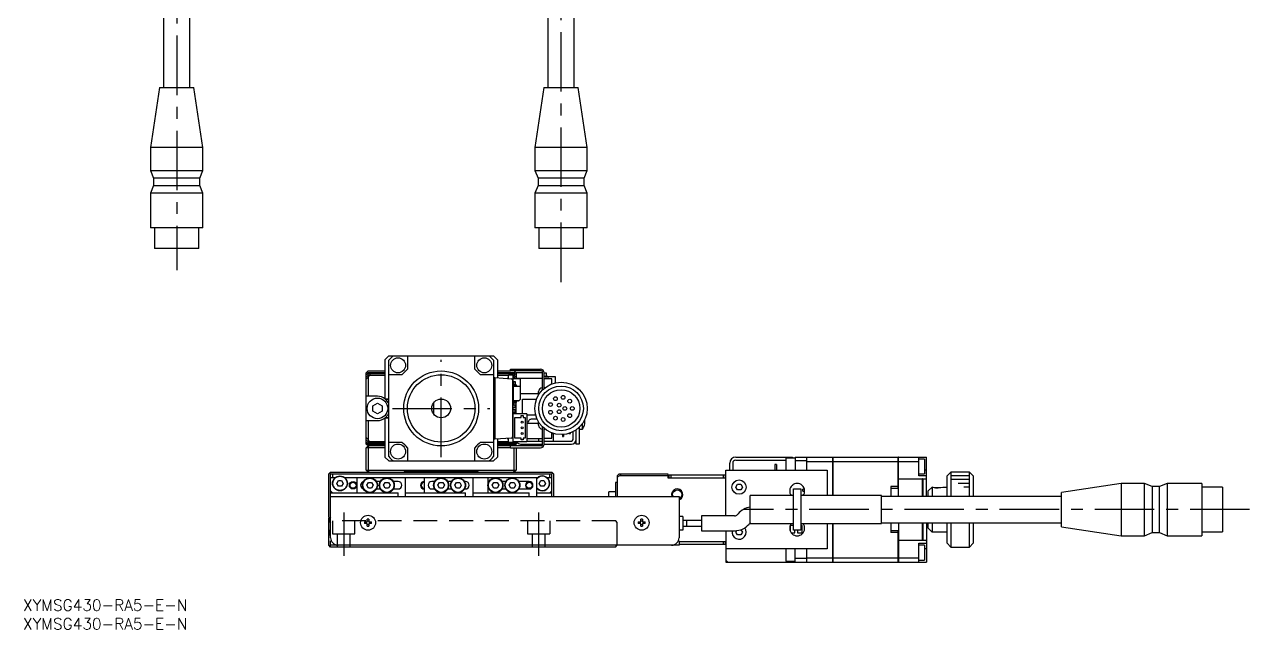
# Model space of a CAD drawing. Extents: x -2 to 689, y -8 to 413.
# Drawn here: x 0.4 to 327.3, y -8 to 153.5 of the extents above; entities that cross this region are included whole.
import ezdxf

# ---------------------------------------------------------------- set-up
doc = ezdxf.new("R2010")
doc.units = 0
doc.header["$LTSCALE"] = 0.5
doc.linetypes.add('CENTER', pattern=[50.8, 31.75, -6.35, 6.35, -6.35])
doc.linetypes.add('DASHED', pattern=[19.05, 12.7, -6.35])
for name, color, linetype in [('MSM_CENTER', 1, 'CENTER'), ('MSM_CONTINUOUS', 7, 'CONTINUOUS'), ('MSM_DASHED', 4, 'DASHED'), ('MSM_NARROW', 5, 'CONTINUOUS'), ('MSM_PART_NUMBER', 7, 'CONTINUOUS')]:
    doc.layers.add(name, color=color, linetype=linetype)
doc.styles.get("Standard").update_dxf_attribs({"font": 'txt.shx', "height": 1, "bigfont": 'bigfont.shx'})

# ---------------------------------------------------------------- blocks, each defined once
blk = doc.blocks.new('*U2')
at = {"layer": 'MSM_PART_NUMBER'}
blk.add_text('XYMSG430-RA5-E-N', height=3, dxfattribs=at).set_placement((0, -3))
blk = doc.blocks.new('*U3')
at = {"layer": 'MSM_PART_NUMBER'}
blk.add_text('XYMSG430-RA5-E-N', height=3, dxfattribs=at).set_placement((0, -8))

msp = doc.modelspace()

# ---------------------------------------------------------------- linework, layer by layer
at = {"layer": 'MSM_CENTER'}
for p, q in [((143.57, 84.74), (143.57, 226.27)), ((41, 175.92), (41, 87.92)), ((111.57, 38), (111.57, 64)), ((98.57, 51), (124.57, 51)), ((85.57, 23.19), (85.57, 11.68)), ((137.57, 23.19), (137.57, 11.68)), ((327.28, 24), (192.4, 24))]:
    msp.add_line(p, q, dxfattribs=at)
at = {"layer": 'MSM_CONTINUOUS'}
for p, q in [((140.07, 184.67), (140.07, 136.67)), ((147.07, 136.67), (147.07, 184.67)), ((37.5, 160.17), (37.5, 136.67)), ((44.5, 136.67), (44.5, 160.17)), ((36.43, 136.67), (34, 120.67)), ((36.43, 136.67), (45.57, 136.67)), ((48, 120.67), (45.57, 136.67)), ((139, 136.67), (136.57, 120.67)), ((139, 136.67), (148.14, 136.67)), ((150.57, 120.67), (148.14, 136.67)), ((48, 120.67), (34, 120.67)), ((34, 120.67), (34, 114.47)), ((48, 114.47), (48, 120.67)), ((150.57, 120.67), (136.57, 120.67)), ((136.57, 120.67), (136.57, 114.47)), ((150.57, 114.47), (150.57, 120.67)), ((34, 114.47), (48, 114.47)), ((34, 114.47), (34.85, 112.47)), ((47.15, 112.47), (48, 114.47)), ((136.57, 114.47), (150.57, 114.47)), ((136.57, 114.47), (137.42, 112.47)), ((149.72, 112.47), (150.57, 114.47)), ((47.15, 112.47), (34.85, 112.47)), ((34.85, 112.47), (34.85, 110.47)), ((47.15, 110.47), (47.15, 112.47)), ((149.72, 112.47), (137.42, 112.47)), ((137.42, 112.47), (137.42, 110.47)), ((149.72, 110.47), (149.72, 112.47)), ((34.85, 110.47), (34, 108.47)), ((48, 108.47), (34, 108.47)), ((34, 108.47), (34, 99.17)), ((34.85, 110.47), (47.15, 110.47)), ((48, 108.47), (47.15, 110.47)), ((48, 99.17), (48, 108.47)), ((137.42, 110.47), (136.57, 108.47)), ((150.57, 108.47), (136.57, 108.47)), ((136.57, 108.47), (136.57, 99.17)), ((137.42, 110.47), (149.72, 110.47)), ((150.57, 108.47), (149.72, 110.47)), ((150.57, 99.17), (150.57, 108.47)), ((48, 99.17), (34, 99.17)), ((35.05, 99.17), (35.05, 93.67)), ((46.95, 93.67), (46.95, 99.17)), ((150.57, 99.17), (136.57, 99.17)), ((137.62, 99.17), (137.62, 93.67)), ((149.52, 93.67), (149.52, 99.17)), ((46.95, 93.67), (35.05, 93.67)), ((149.52, 93.67), (137.62, 93.67)), ((97.57, 65), (96.57, 64)), ((96.57, 64), (96.57, 53.6)), ((97.57, 65), (125.57, 65)), ((97.57, 38.15), (97.57, 63.85)), ((102.57, 65), (102.57, 61.5)), ((120.57, 61.5), (120.57, 65)), ((126.57, 64), (125.57, 65)), ((125.57, 63.85), (125.57, 38.15)), ((126.57, 64), (126.57, 59.18)), ((91.57, 60.5), (92.07, 61)), ((92.07, 60.5), (91.57, 60)), ((91.57, 41.5), (91.57, 60.5)), ((91.57, 59.4), (92.07, 59.9)), ((91.57, 59.5), (91.67, 59.5)), ((92.07, 59.29), (91.57, 58.79)), ((91.82, 60.75), (92.07, 60.5)), ((92.07, 61), (96.57, 61)), ((96.57, 60.5), (92.07, 60.5)), ((92.07, 59.9), (92.07, 60.3)), ((92.07, 60.3), (96.57, 60.3)), ((92.38, 59.9), (92.07, 59.29)), ((92.07, 59.9), (96.57, 59.9)), ((92.07, 59.29), (92.07, 54.25)), ((92.57, 60.3), (92.57, 59.9)), ((101.07, 60), (97.57, 60)), ((125.57, 60), (122.07, 60)), ((125.57, 59.25), (125.87, 59.23)), ((125.87, 59.23), (125.87, 42.77)), ((125.87, 59.23), (130.3, 58.92)), ((126.57, 61), (130.07, 61)), ((131.07, 60.5), (126.57, 60.5)), ((126.57, 60.3), (131.07, 60.3)), ((126.57, 59.9), (129.57, 59.9)), ((129.57, 59), (129.15, 59)), ((129.57, 58.97), (129.57, 60)), ((129.57, 60), (130.77, 60)), ((130.07, 61), (130.07, 61.5)), ((130.07, 61.5), (138.07, 61.5)), ((138.37, 61), (130.07, 61)), ((130.57, 60), (130.57, 60.3)), ((130.77, 42), (130.77, 60)), ((130.77, 59.9), (131.07, 59.9)), ((131.07, 59.29), (130.77, 59.89)), ((132.77, 58.9), (130.77, 58.9)), ((131.07, 61), (131.57, 60.5)), ((131.07, 60.5), (131.32, 60.75)), ((131.57, 60), (131.07, 60.5)), ((131.07, 60.3), (131.07, 59.9)), ((131.07, 59.9), (131.57, 59.4)), ((131.07, 58.9), (131.07, 59.29)), ((131.46, 58.9), (131.07, 59.29)), ((131.47, 59.5), (131.57, 59.5)), ((138.57, 60.5), (131.57, 60.5)), ((131.57, 60.5), (131.57, 58.9)), ((138.57, 59), (131.57, 59)), ((132.77, 55.1), (132.77, 58.9)), ((138.57, 55.9), (138.57, 60.8)), ((139.07, 56.36), (139.07, 60.5)), ((139.07, 60.5), (139.57, 60.5)), ((140.07, 59.5), (139.07, 59.5)), ((141.07, 58.9), (139.07, 58.9)), ((139.57, 60.5), (139.57, 59.5)), ((139.57, 58.9), (139.57, 59.5)), ((140.07, 59.5), (140.07, 58.9)), ((142.07, 59.4), (140.07, 59.4)), ((141.07, 57.54), (141.07, 58.9)), ((142.07, 57.84), (142.07, 59.4)), ((130.57, 58.62), (130.57, 43.38)), ((130.77, 58.18), (131.32, 58.18)), ((130.77, 57.95), (131, 57.95)), ((130.77, 57.7), (131, 57.7)), ((130.77, 57.64), (131, 57.64)), ((130.77, 57.22), (130.86, 57.22)), ((130.87, 53.1), (130.87, 56.8)), ((130.97, 56.9), (132.55, 56.9)), ((131, 57.44), (131, 57.95)), ((131.1, 57.34), (131.43, 57.34)), ((131.43, 57.11), (131.1, 57.11)), ((131.32, 58.18), (131.32, 57.34)), ((131.32, 57.11), (131.32, 56.9)), ((131.53, 56.9), (131.53, 57.01)), ((131.76, 56.9), (131.76, 57.01)), ((132.65, 56.8), (132.65, 53.42)), ((139.24, 56.5), (139.07, 56.5)), ((94.57, 54.25), (91.57, 54.25)), ((93.32, 51.72), (94.57, 52.44)), ((94.57, 52.44), (95.82, 51.72)), ((96.57, 53.6), (97.57, 53.6)), ((96.66, 53.49), (97.57, 53.49)), ((109.57, 52.5), (109.57, 49.5)), ((130.77, 55.22), (130.87, 55.22)), ((130.77, 55.1), (130.87, 55.1)), ((130.77, 54.25), (130.87, 54.25)), ((130.77, 53.69), (130.87, 53.69)), ((130.77, 52.5), (130.78, 52.5)), ((132.23, 53), (130.97, 53)), ((131, 51.95), (131, 52.46)), ((131.01, 52.5), (131.57, 52.5)), ((131.43, 52.79), (131.1, 52.79)), ((131.1, 52.56), (131.43, 52.56)), ((131.2, 53), (131.2, 52.79)), ((131.2, 52.56), (131.2, 52.5)), ((131.32, 53), (131.32, 52.79)), ((131.32, 52.56), (131.32, 52.5)), ((131.53, 52.89), (131.53, 53)), ((131.57, 49.58), (131.57, 52.59)), ((131.76, 52.89), (131.76, 53)), ((132.62, 53.35), (132.3, 53.03)), ((132.65, 55.1), (132.77, 55.1)), ((132.65, 55), (137.57, 55)), ((133.32, 49.58), (133.32, 53.5)), ((133.32, 53.5), (137.04, 53.5)), ((137.57, 54.61), (137.57, 55.5)), ((93.32, 50.28), (93.32, 51.72)), ((94.57, 49.56), (93.32, 50.28)), ((95.82, 50.28), (94.57, 49.56)), ((95.82, 51.72), (95.82, 50.28)), ((131, 52.27), (130.77, 52.27)), ((131, 52.2), (130.77, 52.2)), ((131, 51.95), (130.77, 51.95)), ((130.77, 51.25), (131.57, 51.25)), ((130.77, 50.75), (131.57, 50.75)), ((130.77, 50), (131.57, 50)), ((134.47, 49.58), (130.77, 49.58)), ((131, 52), (131.57, 52)), ((131.2, 52), (131.2, 51.25)), ((131.2, 50.75), (131.2, 50)), ((131.32, 52), (131.32, 51.25)), ((131.32, 50.75), (131.32, 50)), ((132.92, 48.58), (132.92, 49.08)), ((132.92, 49.08), (133.42, 49.08)), ((133.42, 49.08), (133.42, 48.58)), ((134.47, 49.58), (134.47, 42.08)), ((136.81, 49.2), (134.47, 49.2)), ((91.57, 47.75), (94.57, 47.75)), ((92.07, 47.75), (92.07, 42.71)), ((96.57, 48.4), (96.57, 38)), ((97.57, 48.4), (96.57, 48.4)), ((97.57, 48.51), (96.66, 48.51)), ((131.27, 48.58), (132.92, 48.58)), ((131.27, 43.08), (131.27, 48.58)), ((133.42, 48.58), (133.97, 48.58)), ((133.97, 48.58), (133.97, 43.08)), ((137.57, 47), (134.47, 47)), ((137.2, 48.1), (135.57, 48.1)), ((137.57, 46.5), (137.57, 47.39)), ((138.57, 41.2), (138.57, 46.1)), ((148.37, 45.9), (148.37, 41.5)), ((149.27, 45.5), (149.27, 46.93)), ((149.83, 47.7), (149.96, 47.7)), ((149.83, 47.3), (149.83, 47.7)), ((149.96, 47.3), (149.83, 47.3)), ((149.83, 46.55), (149.83, 46.57)), ((91.57, 43.21), (92.07, 42.71)), ((92.07, 42.1), (91.57, 42.6)), ((91.57, 42.5), (91.67, 42.5)), ((92.07, 42.71), (92.38, 42.1)), ((125.87, 42.77), (125.57, 42.75)), ((130.3, 43.08), (125.87, 42.77)), ((126.57, 42.82), (126.57, 38)), ((129.15, 43), (129.57, 43)), ((129.57, 42), (129.57, 43.03)), ((132.92, 43.08), (131.27, 43.08)), ((132.92, 42.58), (132.92, 43.08)), ((133.42, 42.58), (132.92, 42.58)), ((133.97, 43.08), (133.42, 43.08)), ((133.42, 43.08), (133.42, 42.58)), ((134.47, 43), (138.57, 43)), ((137.57, 43), (137.57, 42.3)), ((139.07, 41.5), (139.07, 45.64)), ((139.07, 45.5), (139.24, 45.5)), ((139.07, 43.1), (141.07, 43.1)), ((141.07, 43.1), (141.07, 44.46)), ((141.07, 44.3), (141.55, 44.3)), ((141.57, 42.3), (141.57, 44.29)), ((143.95, 44.01), (143.95, 43.5)), ((143.95, 43.5), (144.2, 43.5)), ((144.2, 44.03), (144.2, 43.5)), ((145.6, 44.3), (146.07, 44.3)), ((146.07, 44.3), (146.07, 44.46)), ((146.77, 42.7), (146.77, 44.77)), ((147.57, 41.5), (147.57, 45.26)), ((148.37, 45.5), (149.27, 45.5)), ((91.57, 42), (92.07, 41.5)), ((92.07, 41), (91.57, 41.5)), ((91.57, 40.5), (92.07, 41)), ((96.57, 40.5), (91.57, 40.5)), ((91.57, 34.5), (91.57, 40.5)), ((92.07, 41.5), (91.82, 41.25)), ((92.07, 41.7), (92.07, 42.1)), ((96.57, 42.1), (92.07, 42.1)), ((96.57, 41.7), (92.07, 41.7)), ((92.07, 41.5), (96.57, 41.5)), ((92.07, 40.5), (92.28, 41)), ((96.57, 41), (92.07, 41)), ((92.07, 40.5), (92.07, 34.5)), ((92.57, 42.1), (92.57, 41.7)), ((97.57, 42), (101.07, 42)), ((102.57, 40.5), (102.57, 37)), ((120.57, 37), (120.57, 40.5)), ((122.07, 42), (125.57, 42)), ((129.57, 42.1), (126.57, 42.1)), ((131.07, 41.7), (126.57, 41.7)), ((126.57, 41.5), (131.07, 41.5)), ((130.07, 41), (126.57, 41)), ((130.07, 40.5), (126.57, 40.5)), ((129.57, 42), (130.77, 42)), ((130.07, 40.5), (130.07, 41)), ((138.37, 41), (130.07, 41)), ((130.07, 40.5), (138.07, 40.5)), ((130.57, 41.7), (130.57, 42)), ((134.47, 42.08), (130.77, 42.08)), ((131.07, 42.08), (131.07, 41.7)), ((131.07, 41.5), (131.57, 42)), ((131.32, 41.25), (131.07, 41.5)), ((131.57, 41.5), (131.07, 41)), ((131.07, 34.5), (131.07, 40.5)), ((131.57, 42.08), (131.57, 41.5)), ((131.57, 40.5), (131.57, 34.5)), ((132.77, 41.5), (138.57, 41.5)), ((134.47, 42.3), (138.57, 42.3)), ((139.07, 42.3), (146.37, 42.3)), ((139.07, 41.5), (146.37, 41.5)), ((148.37, 41.5), (147.57, 41.5)), ((96.57, 38), (97.57, 37)), ((97.57, 37), (125.57, 37)), ((125.57, 37), (126.57, 38)), ((188.57, 34.5), (188.57, 36.4)), ((189.37, 36.4), (189.37, 34.5)), ((190.17, 38), (205.37, 38)), ((190.17, 37.2), (203.57, 37.2)), ((200.57, 36), (200.57, 34.5)), ((201.07, 36), (200.57, 36)), ((201.07, 36), (201.07, 34.5)), ((203.57, 37.75), (203.57, 34.5)), ((206.07, 37.75), (203.57, 37.75)), ((204.87, 37.75), (204.87, 38)), ((205.37, 38), (205.37, 37.75)), ((206.07, 38), (206.07, 34.5)), ((206.07, 38), (216.06, 38)), ((209.07, 37), (206.07, 37)), ((209.07, 38), (209.07, 34.5)), ((209.07, 36.85), (216.06, 36.85)), ((216.06, 27.75), (216.06, 38)), ((216.07, 37.99), (216.06, 37.99)), ((216.07, 36.84), (216.06, 36.84)), ((216.07, 38), (233.56, 38)), ((216.07, 38), (216.07, 27.75)), ((216.07, 36.85), (233.56, 36.85)), ((233.56, 29.65), (233.56, 38)), ((233.57, 37.99), (233.56, 37.99)), ((233.57, 36.84), (233.56, 36.84)), ((233.57, 27.5), (233.57, 38)), ((233.57, 38), (241.07, 38)), ((233.57, 36.85), (239.07, 36.85)), ((239.07, 33), (239.07, 38)), ((240.57, 37.5), (239.07, 37.5)), ((240.57, 37.5), (240.57, 33.5)), ((241.07, 27.5), (241.07, 38)), ((81.57, 33.5), (82.07, 34)), ((81.57, 22), (81.57, 33.5)), ((81.82, 33.75), (82.07, 33.5)), ((82.07, 34), (141.07, 34)), ((82.07, 16.5), (82.07, 33.5)), ((82.07, 33.5), (141.07, 33.5)), ((82.57, 33.5), (82.57, 32.5)), ((91.57, 34.5), (131.57, 34.5)), ((91.57, 34.5), (92.07, 34)), ((92.07, 34.5), (92.28, 34)), ((101.57, 34), (101.87, 34.3)), ((121.27, 34.3), (101.87, 34.3)), ((121.27, 34.3), (121.57, 34)), ((131.07, 34.5), (130.87, 34)), ((131.57, 34.5), (131.07, 34)), ((140.57, 32.5), (140.57, 33.5)), ((141.57, 33.5), (141.07, 34)), ((141.07, 33.5), (141.32, 33.75)), ((141.07, 27.5), (141.07, 33.5)), ((141.57, 33.5), (141.57, 27.5)), ((158.57, 33), (159.07, 33.5)), ((158.57, 33), (158.57, 27.5)), ((159.19, 33), (158.57, 32.69)), ((159.07, 33.5), (172.07, 33.5)), ((159.69, 33.5), (159.19, 33)), ((172.07, 33), (159.19, 33)), ((172.07, 33.5), (172.07, 32.5)), ((172.37, 32.5), (172.37, 33.3)), ((172.37, 33.3), (187.57, 33.3)), ((172.87, 33.3), (172.87, 32.5)), ((186.87, 32.5), (186.87, 33.3)), ((187.37, 33.3), (187.37, 32.5)), ((187.57, 22.35), (187.57, 34.5)), ((187.57, 34.5), (214.57, 34.5)), ((214.57, 34.5), (214.57, 27.75)), ((239.07, 33.5), (240.57, 33.5)), ((241.07, 33), (239.07, 33)), ((241.07, 34.5), (240.57, 34.5)), ((247.57, 34), (246.57, 33)), ((246.57, 27.5), (246.57, 33)), ((247.57, 34), (247.57, 27.5)), ((252.57, 34), (247.57, 34)), ((252.57, 27.5), (252.57, 34)), ((253.57, 33), (252.57, 34)), ((253.57, 33), (253.57, 27.5)), ((83.25, 32.5), (82.07, 32.5)), ((83.71, 31), (84.14, 31.75)), ((84.14, 30.25), (83.71, 31)), ((84.14, 31.75), (85.01, 31.75)), ((85.01, 30.25), (84.14, 30.25)), ((85.01, 31.75), (85.44, 31)), ((85.44, 31), (85.01, 30.25)), ((137.25, 32.5), (85.9, 32.5)), ((89.07, 32.5), (89.07, 28.5)), ((91.71, 30.5), (92.14, 31.25)), ((92.14, 29.75), (91.71, 30.5)), ((92.14, 31.25), (93.01, 31.25)), ((93.01, 29.75), (92.14, 29.75)), ((93.01, 31.25), (93.44, 30.5)), ((93.44, 30.5), (93.01, 29.75)), ((95.34, 31.5), (94.31, 31.5)), ((94.31, 29.5), (95.34, 29.5)), ((96.21, 30.5), (96.64, 31.25)), ((96.64, 29.75), (96.21, 30.5)), ((96.64, 31.25), (97.51, 31.25)), ((97.51, 29.75), (96.64, 29.75)), ((97.51, 31.25), (97.94, 30.5)), ((97.94, 30.5), (97.51, 29.75)), ((100.07, 31.5), (98.81, 31.5)), ((98.81, 29.5), (100.07, 29.5)), ((102.07, 27.5), (102.07, 32.5)), ((107.07, 32.5), (107.07, 28.5)), ((109.84, 31.5), (109.07, 31.5)), ((109.07, 29.5), (109.84, 29.5)), ((110.71, 30.5), (111.14, 31.25)), ((111.14, 29.75), (110.71, 30.5)), ((111.14, 31.25), (112.01, 31.25)), ((112.01, 29.75), (111.14, 29.75)), ((112.01, 31.25), (112.44, 30.5)), ((112.44, 30.5), (112.01, 29.75)), ((114.34, 31.5), (113.31, 31.5)), ((113.31, 29.5), (114.34, 29.5)), ((115.21, 30.5), (115.64, 31.25)), ((115.64, 29.75), (115.21, 30.5)), ((115.64, 31.25), (116.51, 31.25)), ((116.51, 29.75), (115.64, 29.75)), ((116.51, 31.25), (116.94, 30.5)), ((116.94, 30.5), (116.51, 29.75)), ((118.07, 31.5), (117.81, 31.5)), ((117.81, 29.5), (118.07, 29.5)), ((120.07, 27.5), (120.07, 32.5)), ((124.07, 32.5), (124.07, 28.5)), ((125.21, 30.5), (125.64, 31.25)), ((125.64, 29.75), (125.21, 30.5)), ((125.64, 31.25), (126.51, 31.25)), ((126.51, 29.75), (125.64, 29.75)), ((126.51, 31.25), (126.94, 30.5)), ((126.94, 30.5), (126.51, 29.75)), ((128.84, 31.5), (127.81, 31.5)), ((127.81, 29.5), (128.84, 29.5)), ((129.71, 30.5), (130.14, 31.25)), ((130.14, 29.75), (129.71, 30.5)), ((130.14, 31.25), (131.01, 31.25)), ((131.01, 29.75), (130.14, 29.75)), ((131.01, 31.25), (131.44, 30.5)), ((131.44, 30.5), (131.01, 29.75)), ((135.07, 31.5), (132.31, 31.5)), ((132.31, 29.5), (135.07, 29.5)), ((137.07, 27.5), (137.07, 32.5)), ((137.71, 31), (138.14, 31.75)), ((138.14, 30.25), (137.71, 31)), ((138.14, 31.75), (139.01, 31.75)), ((139.01, 30.25), (138.14, 30.25)), ((139.01, 31.75), (139.44, 31)), ((139.44, 31), (139.01, 30.25)), ((141.07, 32.5), (139.9, 32.5)), ((158.07, 31.25), (158.07, 27.5)), ((158.57, 31.25), (158.07, 31.25)), ((172.07, 32.5), (187.57, 32.5)), ((190.21, 30), (190.64, 30.75)), ((190.64, 29.25), (190.21, 30)), ((190.64, 30.75), (191.51, 30.75)), ((191.51, 30.75), (191.94, 30)), ((191.94, 30), (191.51, 29.25)), ((205.57, 18.5), (205.57, 29.5)), ((205.57, 29.5), (207.57, 29.5)), ((207.57, 29.5), (207.57, 18.5)), ((208.07, 28.93), (208.07, 29.43)), ((208.53, 29.43), (208.07, 29.43)), ((231.57, 30.15), (231.57, 27.5)), ((233.56, 30.15), (231.57, 30.15)), ((233.57, 29.65), (231.57, 29.65)), ((233.57, 32.25), (240.06, 32.25)), ((240.06, 27.5), (240.06, 32.25)), ((240.07, 32.24), (240.06, 32.24)), ((240.07, 32.25), (240.07, 27.5)), ((240.07, 32.25), (240.87, 32.25)), ((240.87, 32.23), (240.87, 32.25)), ((241.07, 32.23), (240.87, 32.23)), ((242.57, 30), (241.57, 29)), ((242.57, 30), (242.57, 27.5)), ((245.57, 30), (246.57, 30)), ((293.07, 31), (277.07, 28.57)), ((293.07, 31), (293.07, 17)), ((299.27, 31), (293.07, 31)), ((299.27, 17), (299.27, 31)), ((301.27, 30.15), (299.27, 31)), ((301.27, 30.15), (301.27, 17.85)), ((303.27, 30.15), (301.27, 30.15)), ((305.27, 31), (303.27, 30.15)), ((303.27, 17.85), (303.27, 30.15)), ((305.27, 31), (305.27, 17)), ((314.57, 31), (305.27, 31)), ((314.57, 31), (314.57, 17)), ((320.07, 29.95), (314.57, 29.95)), ((320.07, 29.95), (320.07, 18.05)), ((82.57, 28.5), (82.07, 29)), ((82.07, 28.5), (100.07, 28.5)), ((82.07, 27.5), (175.07, 27.5)), ((100.07, 27.5), (100.07, 28.5)), ((102.07, 28.5), (118.07, 28.5)), ((118.07, 27.5), (118.07, 28.5)), ((120.07, 28.5), (135.07, 28.5)), ((135.07, 27.5), (135.07, 28.5)), ((137.07, 28.5), (141.07, 28.5)), ((141.07, 29), (140.57, 28.5)), ((156.27, 27.5), (156.27, 28.75)), ((158.07, 28.75), (156.27, 28.75)), ((175.07, 27.5), (175.07, 16.5)), ((191.51, 29.25), (190.64, 29.25)), ((194.07, 20.25), (194.07, 27.75)), ((205.57, 27.75), (194.07, 27.75)), ((229.07, 27.75), (207.57, 27.75)), ((208.07, 28.93), (208.57, 28.93)), ((208.07, 27.75), (208.07, 27.93)), ((208.26, 27.93), (208.07, 27.93)), ((229.07, 20.25), (229.07, 27.75)), ((277.07, 27.5), (229.07, 27.5)), ((241.57, 27.5), (241.57, 29)), ((277.07, 19.43), (277.07, 28.57)), ((82.07, 21.5), (81.57, 22)), ((81.57, 21.7), (81.67, 21.8)), ((81.57, 14.5), (81.57, 21.7)), ((81.57, 21.2), (82.07, 21.2)), ((81.57, 21), (82.07, 20.5)), ((81.57, 21), (82.07, 21)), ((81.67, 21.7), (81.67, 21.9)), ((82.07, 22), (81.82, 21.75)), ((81.97, 21.4), (82.07, 21.4)), ((91.15, 20.7), (91.87, 20.7)), ((91.87, 20.3), (91.15, 20.3)), ((91.87, 20.7), (91.87, 21.43)), ((91.87, 19.57), (91.87, 20.3)), ((92.27, 21.43), (92.27, 20.7)), ((92.27, 20.7), (93, 20.7)), ((92.27, 20.3), (92.27, 19.57)), ((93, 20.3), (92.27, 20.3)), ((164.15, 20.7), (164.87, 20.7)), ((164.87, 20.3), (164.15, 20.3)), ((164.87, 20.7), (164.87, 21.43)), ((164.87, 19.57), (164.87, 20.3)), ((165.27, 21.43), (165.27, 20.7)), ((165.27, 20.7), (166, 20.7)), ((165.27, 20.3), (165.27, 19.57)), ((166, 20.3), (165.27, 20.3)), ((176.07, 22.2), (175.07, 22.2)), ((176.07, 22.2), (176.07, 18.5)), ((181.07, 21.1), (176.07, 21.1)), ((177.07, 21.1), (177.07, 19.6)), ((181.07, 22.35), (181.07, 18.35)), ((189.89, 22.35), (181.07, 22.35)), ((190.79, 22.86), (190.66, 22.71)), ((193.72, 20.14), (193.85, 20.29)), ((194.07, 20.25), (205.57, 20.25)), ((205.57, 19.78), (204.74, 19.78)), ((204.74, 19.78), (204.74, 18.2)), ((207.57, 20.25), (229.07, 20.25)), ((207.9, 19.78), (207.57, 19.78)), ((207.9, 17.78), (207.9, 19.78)), ((214.57, 20.25), (214.57, 13.5)), ((216.06, 10), (216.06, 20.25)), ((216.07, 20.25), (216.07, 10)), ((229.07, 20.5), (277.07, 20.5)), ((231.57, 20.5), (231.57, 17.85)), ((233.57, 20.5), (233.57, 10)), ((240.06, 15.75), (240.06, 20.5)), ((240.07, 20.5), (240.07, 15.75)), ((241.07, 20.5), (241.07, 10)), ((241.57, 19), (241.57, 20.5)), ((242.57, 20.5), (242.57, 18)), ((246.57, 15), (246.57, 20.5)), ((247.57, 20.5), (247.57, 14)), ((252.57, 14), (252.57, 20.5)), ((253.57, 20.5), (253.57, 15)), ((81.77, 17.3), (81.77, 18.5)), ((81.77, 18.5), (82.07, 18.5)), ((81.77, 17.3), (82.07, 17.3)), ((176.07, 18.5), (175.07, 18.5)), ((176.07, 19.6), (181.07, 19.6)), ((181.07, 18.35), (189.89, 18.35)), ((187.57, 18.35), (187.57, 10)), ((190.21, 18), (190.43, 18.38)), ((190.64, 17.25), (190.21, 18)), ((191.51, 17.25), (190.64, 17.25)), ((191.94, 18), (191.51, 17.25)), ((191.57, 18.64), (191.94, 18)), ((204.99, 17.78), (205.99, 17.78)), ((207.57, 18.5), (205.57, 18.5)), ((205.99, 17.78), (205.99, 18.5)), ((206.65, 18.5), (206.65, 17.78)), ((206.65, 17.78), (207.9, 17.78)), ((233.57, 18.35), (231.57, 18.35)), ((233.56, 17.85), (231.57, 17.85)), ((233.56, 10), (233.56, 18.35)), ((241.57, 19), (242.57, 18)), ((246.57, 18), (242.57, 18)), ((277.07, 19.43), (293.07, 17)), ((293.07, 17), (299.27, 17)), ((299.27, 17), (301.27, 17.85)), ((301.27, 17.85), (303.27, 17.85)), ((303.27, 17.85), (305.27, 17)), ((305.27, 17), (314.57, 17)), ((314.57, 18.05), (320.07, 18.05)), ((82.07, 14), (81.57, 14.5)), ((82.07, 14.5), (81.82, 14.25)), ((82.07, 14.5), (82.07, 15.7)), ((175.07, 14.5), (82.07, 14.5)), ((158.07, 14), (82.07, 14)), ((158.32, 14.25), (158.07, 14.5)), ((158.07, 14), (158.57, 14.5)), ((175.07, 15.7), (175.07, 14.5)), ((175.07, 15.5), (187.57, 15.5)), ((187.37, 14.7), (175.07, 14.7)), ((186.87, 14.7), (186.87, 15.5)), ((187.37, 15.5), (187.37, 14.7)), ((214.57, 13.5), (187.57, 13.5)), ((203.57, 13.5), (203.57, 10.25)), ((206.07, 10), (206.07, 13.5)), ((209.07, 13.5), (209.07, 10)), ((240.06, 15.75), (233.57, 15.75)), ((239.07, 15), (241.07, 15)), ((239.07, 10), (239.07, 15)), ((240.57, 14.5), (239.07, 14.5)), ((240.07, 15.76), (240.06, 15.76)), ((240.87, 15.75), (240.07, 15.75)), ((240.57, 14.5), (240.57, 10.5)), ((241.07, 13.5), (240.57, 13.5)), ((240.87, 15.77), (241.07, 15.77)), ((240.87, 15.75), (240.87, 15.77)), ((246.57, 15), (247.57, 14)), ((247.57, 14), (252.57, 14)), ((252.57, 14), (253.57, 15)), ((188.07, 10), (187.57, 10.5)), ((187.57, 10), (216.06, 10)), ((203.57, 10.25), (206.07, 10.25)), ((206.07, 11), (209.07, 11)), ((209.07, 11.15), (216.06, 11.15)), ((216.07, 11.16), (216.06, 11.16)), ((216.07, 10.01), (216.06, 10.01)), ((216.07, 11.15), (233.56, 11.15)), ((216.07, 10), (233.56, 10)), ((233.57, 11.16), (233.56, 11.16)), ((233.57, 10.01), (233.56, 10.01)), ((233.57, 11.15), (239.07, 11.15)), ((233.57, 10), (241.07, 10)), ((239.07, 10.5), (240.57, 10.5))]:
    msp.add_line(p, q, dxfattribs=at)
for centre, radius in [((100.07, 62.5), 2), ((123.07, 62.5), 2), ((111.57, 51), 10), ((111.57, 51), 9), ((143.57, 51), 7), ((143.57, 51), 5.95), ((143.57, 51), 5), ((94.57, 51), 2.75), ((111.57, 51), 2.5), ((140.76, 52.03), 0.5), ((142.07, 53.6), 0.5), ((143.07, 51.87), 0.5), ((144.1, 53.95), 0.5), ((145.87, 52.93), 0.5), ((140.76, 49.97), 0.5), ((143.07, 50.13), 0.5), ((144.57, 51), 0.5), ((145.87, 49.07), 0.5), ((146.57, 51), 0.5), ((133.17, 47.33), 0.25), ((133.17, 45.83), 0.25), ((142.07, 48.4), 0.5), ((144.1, 48.05), 0.5), ((133.17, 44.33), 0.25), ((100.07, 39.5), 2), ((123.07, 39.5), 2), ((84.57, 31), 2), ((84.57, 31), 1.9), ((88.07, 30.5), 0.8), ((92.57, 30.5), 2), ((92.57, 30.5), 1.9), ((97.07, 30.5), 2), ((97.07, 30.5), 1.9), ((111.57, 30.5), 2), ((111.57, 30.5), 1.9), ((116.07, 30.5), 2), ((116.07, 30.5), 1.9), ((126.07, 30.5), 2), ((126.07, 30.5), 1.9), ((130.57, 30.5), 2), ((130.57, 30.5), 1.9), ((135.07, 30.5), 0.8), ((191.07, 30), 1.9), ((92.07, 20.5), 2), ((165.07, 20.5), 2)]:
    msp.add_circle(centre, radius, dxfattribs=at)
for centre, radius, start, end in [((111.57, 51), 19, 132.5369, 137.4631), ((111.57, 51), 19, 42.5369, 47.4631), ((88.41, 74.16), 19, 311.7998, 318.2002), ((134.74, 74.16), 19, 221.7998, 228.2002), ((130.27, 58.62), 0.3, 0, 86), ((138.07, 60.5), 1, 0, 90), ((138.37, 60.8), 0.2, 0, 90), ((131.1, 57.44), 0.33, 180, 270), ((130.97, 56.8), 0.1, 90, 180), ((131.1, 57.44), 0.1, 180, 270), ((131.43, 57.01), 0.33, 0, 90), ((131.43, 57.01), 0.1, 0, 90), ((132.55, 56.8), 0.1, 0, 90), ((138.57, 55.5), 1, 90, 180), ((147.57, 55.5), 1, 35.7317, 61.0012), ((94.57, 51), 3.25, 49.9955, 90), ((94.57, 51), 3.25, 22.6057, 49.9942), ((131.1, 52.46), 0.33, 90, 180), ((130.97, 53.1), 0.1, 180, 270), ((131.1, 52.46), 0.1, 90, 180), ((131.43, 52.89), 0.33, 270, 0), ((131.43, 52.89), 0.1, 270, 0), ((132.23, 53.1), 0.1, 270, 315), ((132.55, 53.42), 0.1, 315, 0), ((94.57, 51), 3.25, 310.0056, 337.3864), ((94.57, 51), 3.25, 270, 310.0046), ((135.57, 47.35), 0.75, 90, 207.8182), ((138.57, 46.5), 1, 180, 270), ((147.57, 46.5), 1, 298.9988, 323.1301), ((146.77, 47.5), 3.2, 321.3178, 342.73), ((146.77, 47.5), 3.19, 343.0947, 356.4097), ((146.77, 47.5), 3.19, 3.5904, 9.8594), ((130.27, 43.38), 0.3, 274, 0), ((146.37, 42.7), 1.2, 270, 0), ((146.37, 42.7), 0.4, 270, 0), ((88.41, 27.84), 19, 41.7998, 48.2002), ((134.74, 27.84), 19, 131.7998, 138.2002), ((132.77, 42.7), 1.2, 211.3881, 270), ((138.07, 41.5), 1, 270, 0), ((138.37, 41.2), 0.2, 270, 0), ((111.57, 51), 19, 222.5369, 227.4631), ((111.57, 51), 19, 312.5369, 317.4631), ((190.17, 36.4), 1.6, 90, 180), ((190.17, 36.4), 0.8, 90, 180), ((138.57, 31), 2, 221.4096, 138.5903), ((138.57, 31), 1.9, 217.8636, 142.1364), ((91.07, 30.5), 1, 104.4775, 255.5225), ((100.07, 30.5), 1, 270, 90), ((107.07, 30.5), 0.8, 90, 270), ((109.07, 30.5), 1, 90, 270), ((118.07, 30.5), 1, 270, 90), ((135.07, 30.5), 1, 270, 90), ((206.57, 29), 2, 321.3178, 218.6822), ((205.27, 30.67), 0.2, 255.0744, 0.8063), ((244.07, 35.87), 6, 257.9758, 282.0242), ((194.62, 19.65), 5, 96.2141, 140), ((81.97, 21.7), 0.3, 180, 270), ((92.07, 20.5), 0.95, 167.8468, 192.1532), ((92.07, 20.5), 0.435, 152.6335, 207.3665), ((92.07, 20.5), 0.95, 77.8468, 102.1532), ((92.07, 20.5), 0.435, 62.6335, 117.3665), ((92.07, 20.5), 0.435, 242.6335, 297.3665), ((92.07, 20.5), 0.435, 332.6335, 27.3665), ((92.07, 20.5), 0.95, 347.8468, 12.1532), ((165.07, 20.5), 0.95, 167.8468, 192.1532), ((165.07, 20.5), 0.435, 152.6335, 207.3665), ((165.07, 20.5), 0.95, 77.8468, 102.1532), ((165.07, 20.5), 0.435, 62.6335, 117.3665), ((165.07, 20.5), 0.435, 242.6335, 297.3665), ((165.07, 20.5), 0.435, 332.6335, 27.3665), ((165.07, 20.5), 0.95, 347.8468, 12.1532), ((189.89, 23.35), 1, 270, 320), ((189.89, 23.35), 5, 270, 320), ((194.62, 19.65), 1, 122.767, 140), ((206.57, 19), 2, 141.3178, 38.6822), ((84.07, 16.5), 2, 180, 270), ((92.07, 20.5), 0.95, 257.8468, 282.1532), ((165.07, 20.5), 0.95, 257.8468, 282.1532), ((173.07, 16.5), 2, 270, 0), ((191.07, 18), 1.9, 169.3849, 36.994)]:
    msp.add_arc(centre, radius, start, end, dxfattribs=at)
at = {"layer": 'MSM_CONTINUOUS', "extrusion": (0, 0, -1)}
msp.add_arc((-174.57, 28), 1.23, 336.0042, 246.0042, dxfattribs=at)
at = {"layer": 'MSM_DASHED'}
for p, q in [((158.17, 21), (82.07, 21)), ((82.57, 21), (82.57, 17.5)), ((88.57, 17.5), (88.57, 21)), ((134.57, 21), (134.57, 17.5)), ((140.57, 21), (140.57, 17.5)), ((158.57, 20.6), (158.17, 21)), ((158.57, 14.5), (158.57, 20.6)), ((82.57, 17.5), (88.57, 17.5)), ((83.82, 17.5), (83.82, 14)), ((87.32, 14), (87.32, 17.5)), ((134.57, 17.5), (140.57, 17.5)), ((135.82, 17.5), (135.82, 14)), ((139.32, 14), (139.32, 17.5))]:
    msp.add_line(p, q, dxfattribs=at)
at = {"layer": 'MSM_NARROW'}
for p, q in [((252.57, 33), (247.57, 33)), ((242.57, 30), (242.58, 30)), ((242.81, 29.94), (242.57, 30)), ((252.57, 32), (247.57, 32)), ((252.57, 31), (249.57, 31)), ((252.57, 30), (251.07, 30))]:
    msp.add_line(p, q, dxfattribs=at)
msp.add_circle((88.07, 30.5), 1, dxfattribs=at)
for centre, radius, start, end in [((107.07, 30.5), 1, 90, 270), ((135.07, 30.5), 1, 90, 270), ((174.57, 28), 1.5, 289.4712, 199.4712), ((244.08, 35.79), 5.98, 257.7881, 284.5016)]:
    msp.add_arc(centre, radius, start, end, dxfattribs=at)

# ---------------------------------------------------------------- block references
at = {"layer": 'MSM_CONTINUOUS'}
for name in ['*U2', '*U3']:
    msp.add_blockref(name, (0, 0), dxfattribs=at)

doc.saveas('drawing.dxf')
